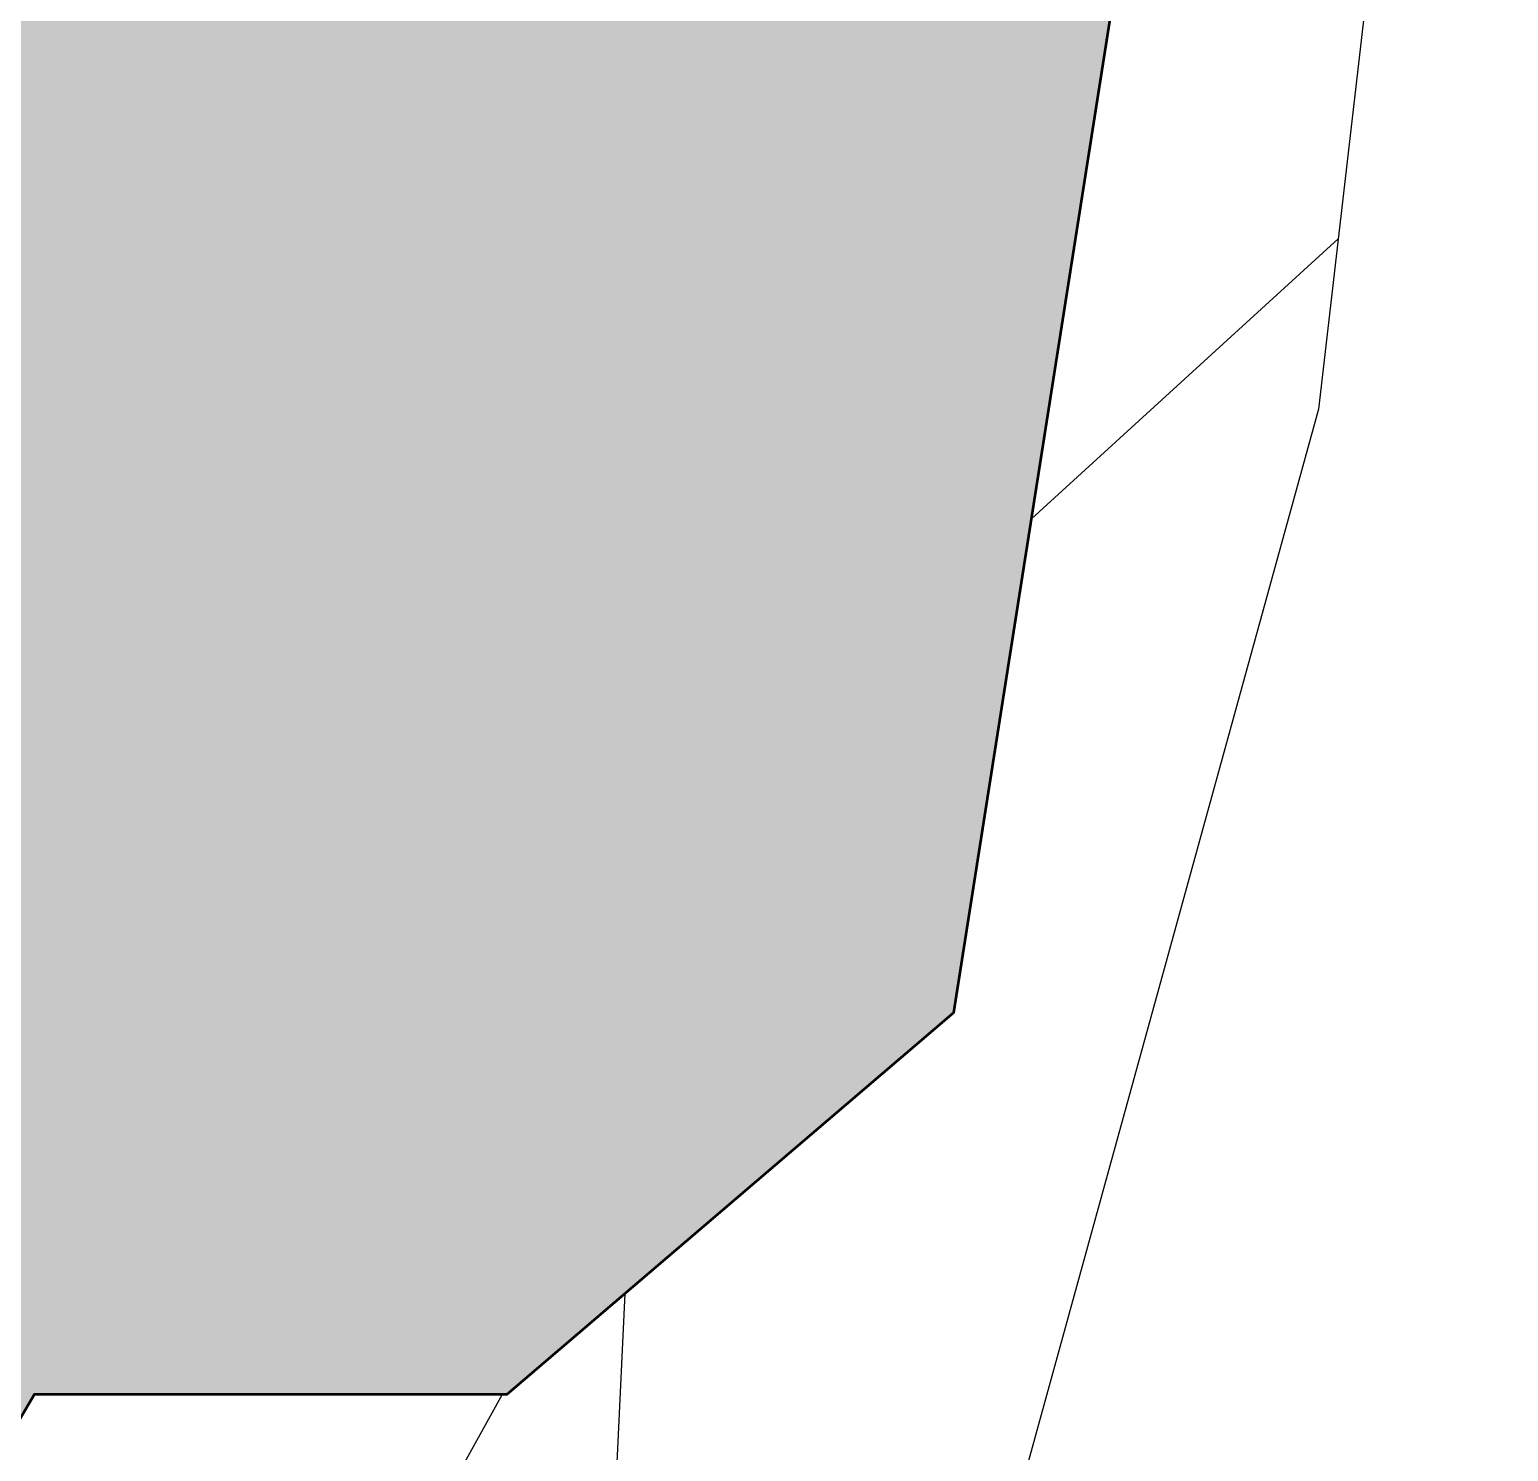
# Model space of a CAD drawing. Header units: metres. Extents: x 222800 to 230200, y 1548340 to 1564214.
# Drawn here: x 227068.8 to 227155.6, y 1561356.9 to 1561440.4 of the extents above; entities that cross this region are included whole.
import ezdxf

# ---------------------------------------------------------------- set-up
doc = ezdxf.new("R2010")
doc.units = ezdxf.units.M
doc.layers.add('G_B.T. ROAD', color=1, linetype='Continuous')
doc.layers.add('STREAM', color=141, linetype='Continuous', lineweight=0)

msp = doc.modelspace()

# ---------------------------------------------------------------- hatches: boundary and pattern name
h = msp.add_hatch()
h.set_pattern_fill('GRAVEL', color=8, scale=300)
h.set_pattern_definition([(228.012787504, (216, 300), (-2400.000000000019, -2700.000000000001), [40.3608, -3995.726414122109]), (184.969740728, (189, 270), (3599.999999999993, 300.0000000000105), [69.26039999999999, -6856.777428368999]), (132.510447078, (120, 264), (3000.000000000035, -3299.99999999996), [48.8364, -4834.80977882991]), (267.273689006, (3, 189), (300.0000000000073, 6000.000000000005), [63.07139999999998, -6244.067412488697]), (292.833654178, (0, 126), (-1499.999999999997, 3600.000000000009), [61.84649999999998, -6122.811938426487]), (357.273689006, (24, 69), (-6000.000000000005, 300.0000000000077), [63.07139999999998, -6244.067412488697]), (37.6942404667, (87, 66), (-3900, -2999.999999999992), [83.4087, -8257.454564674801]), (72.2553283749, (153, 117), (2100.000000000008, 6600.000000000001), [78.74639999999995, -7795.896449044016]), (121.429565615, (177, 192), (-2400.000000000006, 3899.999999999996), [63.285, -6265.221932918699]), (175.236358309, (144, 246), (3299.999999999995, -300.0000000000114), [72.2496, -3540.22877363769]), (222.397437798, (72, 252), (-3599.999999999989, -3299.999999999991), [93.4344, -9250.01250143847]), (138.814074834, (300, 186), (-2100.00000000001, 1800), [31.89029999999999, -3157.153443820408]), (171.46923439, (276, 207), (3900, -599.9999999999985), [60.6711, -6006.4534248471]), (225, (216, 216), (-3.33066907387547e-14, -299.9999999999799), [42.4263, -381.83776871193]), (203.198590514, (195, 252), (1499.999999999997, 599.9999999999926), [22.8474, -2261.88453175917]), (291.801409486, (174, 243), (-299.9999999999052, 900.0000000000308), [32.3109, -1583.23854214035]), (30.96375653209999, (186, 213), (900.0000000000158, 599.9999999999939), [52.4787, -1696.806868453589]), (161.565051177, (231, 240), (600.0000000000034, -299.999999999993), [37.94729999999998, -910.7359980505196]), (16.389540334, (0, 243), (2999.99999999999, 900.0000000000132), [53.16, -5262.85354400082]), (70.3461759419, (51, 258), (-1200.000000000366, -3300.000000001019), [44.59829999999999, -4415.2223241957]), (293.198590514, (231, 300), (-599.9999999999911, 1499.999999999997), [45.69450000000001, -2239.03743175917]), (343.610459666, (249, 258), (-2999.99999999999, 900.0000000000131), [53.15999999999998, -5262.853544000697]), (339.44395478, (0, 57), (-1500.000000000011, 600.0000000000073), [51.26399999999998, -2511.937123595249]), (294.775140569, (48, 39), (-1500.000000000002, 3300), [42.9534, -4252.3929189828]), (66.8014094864, (234, 0), (599.9999999999943, 1499.999999999991), [45.69450000000001, -2239.03743175917]), (17.3540246363, (252, 42), (-3899.999999999993, -1199.999999999989), [50.2893, -4978.627084272001]), (69.44395478040002, (87, 0), (-600.0000000000022, -1499.999999999986), [25.63199999999999, -2537.569123595249]), (101.309932474, (216, 0), (-299.9999999999891, 1200.000000000004), [15.297, -1514.40885407784]), (165.963756532, (213, 15), (899.9999999999876, -300.0000000000004), [61.8465, -1175.08518768531]), (186.009005957, (153, 30), (3000.000000000014, 299.9999999999949), [57.315, -5674.176952362841]), (303.690067526, (186, 186), (-299.9999999999962, 599.9999999999957), [43.26659999999998, -1038.398782639199]), (353.157226587, (210, 150), (5100.000000000005, -600.0000000000158), [75.5382, -7478.268787208491]), (60.9453959009, (285, 141), (-1199.999999999993, -2099.999999999993), [30.8868, -3057.8022422961]), (90, (300, 168), (-299.9999999999999, 300), [18, -282]), (120.256437164, (147, 39), (1200.000000000003, -2100.000000000002), [41.6772, -4126.055996834941]), (48.01278750420001, (126, 75), (2400, 2699.999999999993), [80.7216, -3955.365614122109]), (0, (180, 135), (300, 300), [78, -222]), (325.3048464690001, (258, 135), (3000.000000000041, -2099.999999999948), [47.43419999999998, -4695.982290252598]), (254.054604099, (297, 108), (-300.0000000000113, -1200.000000000001), [43.68060000000001, -2140.35236678415]), (207.645975364, (285, 66), (-5699.999999999985, -3000.000000000015), [71.1195, -7040.842254677819]), (175.42607874, (222, 33), (-3899.999999999986, 300.0000000000004), [75.2397, -7448.72202239067])])
h.paths.add_polyline_path([(226817.2123799077, 1561073.755068978), (226809.5904666737, 1561096.941454586), (226800.4577485174, 1561113.308664599), (226810.0423437023, 1561132.424327506), (226843.7131739525, 1561136.497384734), (226864.8536737739, 1561139.05468626), (226937.0950601018, 1561138.569573214), (226987.7027411241, 1561136.411562952), (227010.7538672, 1561147.041597391), (227026.1046167182, 1561189.403929639), (227004.0276274238, 1561229.196031267), (226997.404644276, 1561259.154329782), (226997.723348313, 1561316.064061054), (227048.7338939164, 1561325.571878105), (227069.1037889771, 1561360.269425871), (227096.8580033131, 1561360.269425871), (227123.0751999276, 1561382.670331682), (227133.1238467133, 1561446.497764267), (227131.0287832223, 1561485.441602903), (227133.7911469405, 1561498.825823261), (227125.078132784, 1561512.553326865), (227124.8518540746, 1561525.20484781), (227115.5884964363, 1561608.223068302), (227106.8688013218, 1561663.199319799), (227108.5892295121, 1561682.732260779), (227099.2223309426, 1561685.041562407), (227089.9498419438, 1561687.327588436), (227081.5693358037, 1561687.327588436), (227075.0042009115, 1561689.123131249), (227070.3355746266, 1561696.265756859), (227074.7123990507, 1561704.574647734), (227079.6726237084, 1561706.469678962), (227072.9615878858, 1561714.487063453), (227076.2479198608, 1561730.285822536), (227080.6825348906, 1561737.048842586), (227090.9523731844, 1561737.048842586), (227103.5564228767, 1561741.013425312), (227111.2450459938, 1561743.43186884), (227114.2192014499, 1561754.905885491), (227136.00452633, 1561757.898005924), (227190.4328705478, 1561765.777211676), (227190.5855442713, 1561765.481077098), (227189.2703942709, 1561759.282901647), (227186.8957596323, 1561748.091477004), (227183.1056597352, 1561730.229100748), (227181.2093133079, 1561721.29180244), (227179.8458539539, 1561714.865949652), (227174.573293389, 1561675.19000125), (227168.5895149071, 1561626.058166992), (227152.8536535788, 1561490.324848953), (227144.4801806974, 1561418.0975184), (227107.3563578995, 1561283.474367698), (227081.8727958914, 1561200.886169259), (227077.2925248177, 1561175.087033859), (227072.6796592576, 1561147.208325508), (227072.2987170991, 1561122.404374799), (227071.8092319855, 1561090.532962406), (227071.7387975134, 1561085.946824763), (227076.547646428, 1561030.238488252), (227081.3354653909, 1561013.129667244), (227081.6606676848, 1561002.734656991), (227080.3601632914, 1560994.775897435), (227074.1831484004, 1560992.502006682), (227062.966564692, 1560992.502006682), (227032.1918212871, 1560990.693623462), (227002.7687856357, 1560985.333758391), (226954.211846701, 1560961.323078615), (226941.2780374355, 1560959.381088031), (226926.6013490453, 1560958.24519391), (226917.7020221689, 1560958.81515679), (226904.1249025978, 1560967.478989948), (226896.6315346543, 1560978.375698105), (226893.0238312318, 1560990.238760157), (226890.9412564673, 1561010.6518331), (226892.1430115231, 1561035.36574148), (226889.1780931406, 1561056.644970662), (226876.212366073, 1561079.459948929), (226870.7290348003, 1561081.884987706)])
at = {"layer": 'STREAM', "true_color": 0xffffdb}
h = msp.add_hatch(color=7, dxfattribs=at)
h.dxf.hatch_style = 1
h.paths.add_polyline_path([(227010.7538672, 1561147.041597391), (227026.1046167183, 1561189.403929639), (227004.0276274238, 1561229.196031267), (226997.404644276, 1561259.154329782), (226997.723348313, 1561316.064061054), (227048.7338939165, 1561325.571878105), (227069.1037889771, 1561360.269425871), (227096.8580033131, 1561360.269425871), (227123.0751999276, 1561382.670331682), (227133.1238467133, 1561446.497764267), (227131.0287832223, 1561485.441602903), (227133.7911469405, 1561498.825823261), (227125.078132784, 1561512.553326865), (227124.8518540746, 1561525.20484781), (227115.5884964363, 1561608.223068302), (227106.8688013219, 1561663.199319799), (227108.5892295121, 1561682.732260779), (227099.2223309427, 1561685.041562407), (227089.9498419438, 1561687.327588436), (227081.5693358037, 1561687.327588436), (227075.0042009116, 1561689.123131249), (227070.3355746266, 1561696.265756859), (227074.7123990507, 1561704.574647734), (227079.6726237085, 1561706.469678962), (227072.9615878859, 1561714.487063453), (227076.2479198608, 1561730.285822536), (227080.6825348906, 1561737.048842586), (227090.9523731844, 1561737.048842586), (227103.5564228767, 1561741.013425312), (227111.2450459939, 1561743.43186884), (227114.2192014499, 1561754.905885491), (226944.0384140869, 1561730.630832581), (226998.5433128339, 1561788.661113018), (227073.9533167264, 1561868.948642658), (227183.3205342218, 1561985.389741491), (227250.2487240441, 1562056.646852574), (227234.0402449947, 1562056.646852574), (227096.1600911917, 1562045.705366025), (226940.4222079649, 1562033.346778459), (226828.2177692892, 1561998.004867695), (226885.2176671341, 1561704.13115917), (226797.65426505, 1561725.509110295), (226784.5105045847, 1561728.71806132), (226713.1213108732, 1561691.83189141), (226658.4084567257, 1561675.971459911), (226637.7406801887, 1561669.980183106), (226626.5655787105, 1561521.248638625), (226614.366956159, 1561413.758473213), (226594.4766658523, 1561379.664017608), (226513.3879455909, 1561292.803417651), (226465.37825859, 1561172.036837008), (226392.255966271, 1561070.036229101), (226341.0328222943, 1560994.392377097), (226330.9585079825, 1560973.563919972), (226328.3579090388, 1560941.521898924), (226345.5396947053, 1560934.163101333), (226348.1777124309, 1560933.033263093), (226352.0067307752, 1560919.758818905), (226352.9027795789, 1560916.652396119), (226362.9681295406, 1560905.534786843), (226377.2414077283, 1560887.704802344), (226388.1496086911, 1560879.856058904), (226425.0293833385, 1560876.555514352), (226448.0885496472, 1560879.628089274), (226469.433167556, 1560895.787693525), (226501.9409050533, 1560898.352444517), (226524.8663791602, 1560887.613137947), (226572.1550671972, 1560873.648090051), (226593.818876253, 1560872.53787119), (226627.5023596464, 1560876.6717364), (226658.0958625039, 1560885.491005315), (226668.4212736835, 1560890.524501632), (226742.7395550484, 1560941.198831278), (226766.9669392011, 1560961.469915465), (226800.5063796437, 1561049.905719611), (226806.8242465952, 1561057.3232557), (226802.1737166667, 1561071.470488408), (226817.2123799077, 1561073.755068978), (226809.5904666737, 1561096.941454586), (226800.4577485174, 1561113.308664599), (226810.0423437023, 1561132.424327506), (226843.7131739525, 1561136.497384734), (226864.853673774, 1561139.05468626), (226937.0950601018, 1561138.569573214), (226987.7027411241, 1561136.411562952)])

# ---------------------------------------------------------------- linework, layer by layer
at = {"color": 8}
for points in [[(227152.8536535788, 1561490.324848953), (227144.4801806974, 1561418.0975184), (227107.3563578995, 1561283.474367698), (227081.8727958914, 1561200.886169259), (227077.2925248177, 1561175.087033859), (227072.6796592576, 1561147.208325508), (227072.2987170991, 1561122.404374799), (227071.8092319855, 1561090.532962406)], [(226809.5904666737, 1561096.941454586), (226800.4577485174, 1561113.308664599), (226810.0423437023, 1561132.424327506), (226843.7131739525, 1561136.497384734), (226864.8536737739, 1561139.05468626), (226937.0950601018, 1561138.569573214), (226987.7027411241, 1561136.411562952), (227010.7538672, 1561147.041597391), (227026.1046167182, 1561189.403929639), (227004.0276274238, 1561229.196031267), (226997.404644276, 1561259.154329782), (226997.723348313, 1561316.064061054), (227048.7338939164, 1561325.571878105), (227069.1037889771, 1561360.269425871), (227096.8580033131, 1561360.269425871), (227123.0751999276, 1561382.670331682), (227133.1238467133, 1561446.497764267)]]:
    msp.add_lwpolyline(points, dxfattribs=at)
at = {"layer": 'G_B.T. ROAD', "color": 1, "lineweight": 50}
msp.add_lwpolyline([(226668.4212736835, 1560890.524501632), (226742.7395550484, 1560941.198831278), (226766.9669392011, 1560961.469915465), (226800.5063796437, 1561049.905719611), (226806.8242465952, 1561057.3232557), (226802.1737166667, 1561071.470488408), (226817.2123799077, 1561073.755068978), (226809.5904666737, 1561096.941454586), (226800.4577485174, 1561113.308664599), (226810.0423437023, 1561132.424327506), (226843.7131739525, 1561136.497384734), (226864.853673774, 1561139.05468626), (226937.0950601018, 1561138.569573214), (226987.7027411241, 1561136.411562952), (227010.7538672, 1561147.041597391), (227026.1046167183, 1561189.403929639), (227004.0276274238, 1561229.196031267), (226997.404644276, 1561259.154329782), (226997.723348313, 1561316.064061054), (227048.7338939165, 1561325.571878105), (227069.1037889771, 1561360.269425871), (227096.8580033131, 1561360.269425871), (227123.0751999276, 1561382.670331682), (227133.1238467133, 1561446.497764267)], dxfattribs=at)

doc.saveas('drawing.dxf')
